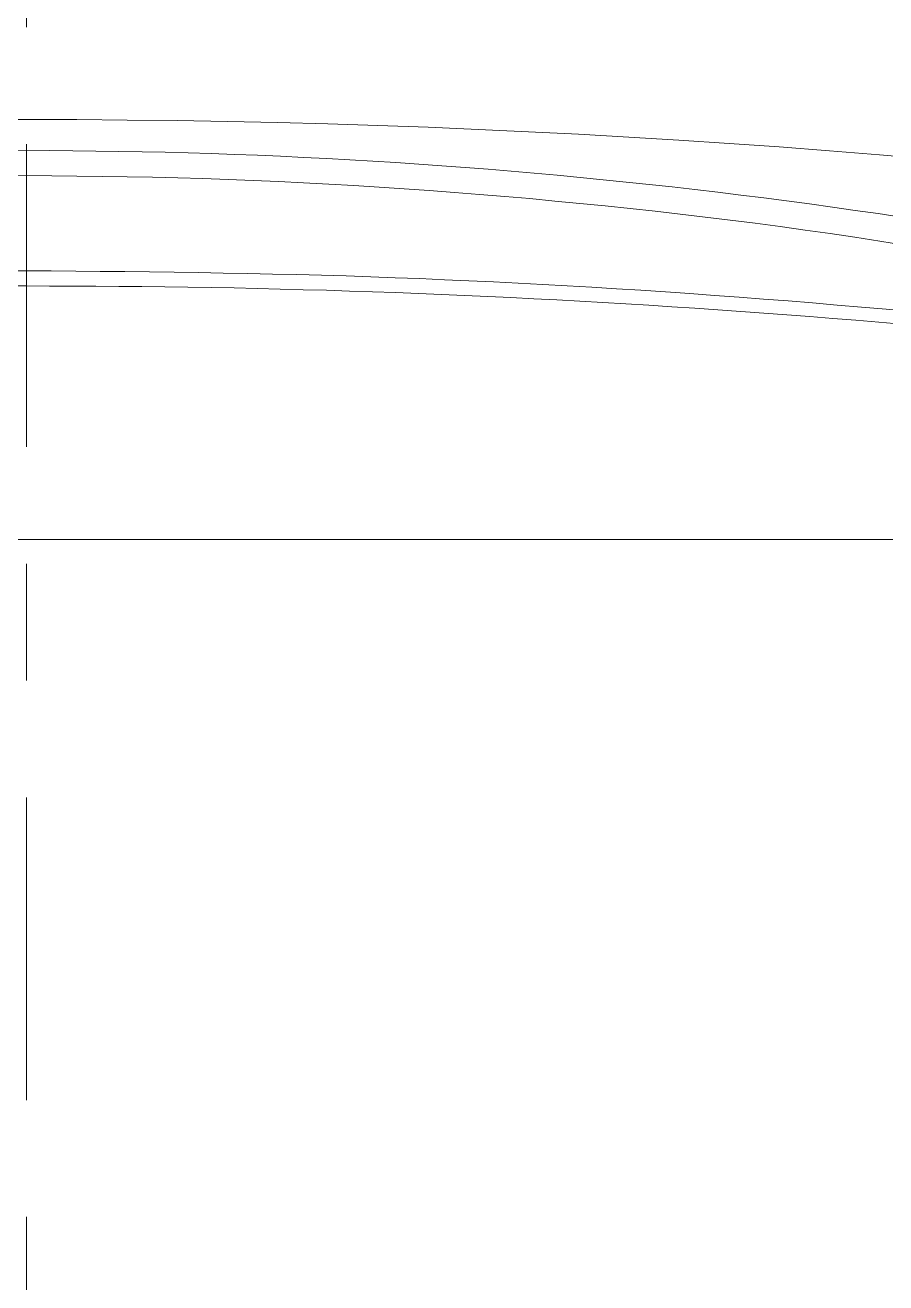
# Model space of a CAD drawing. Header units: inches. Extents: x 0 to 40, y 35.9 to 64.1.
# Drawn here: x 7.827 to 9.187, y 51.388 to 53.376 of the extents above; entities that cross this region are included whole.
import ezdxf

# ---------------------------------------------------------------- set-up
doc = ezdxf.new("R2010")
doc.units = ezdxf.units.IN
doc.header["$MEASUREMENT"] = 0
doc.linetypes.add('AI-Linetype-11', pattern=[1.032687, 0.478297, -0.184797, 0.184797, -0.184797])
doc.layers.add('2', color=7, linetype='Continuous')

# ---------------------------------------------------------------- blocks, each defined once
blk = doc.blocks.new('block 2932')
at = {"layer": '2', "color": 7, "lineweight": 18, "true_color": 0xffffff}
blk.add_lwpolyline([(5.9781, 52.563), (9.68, 52.563)], dxfattribs=at)
blk = doc.blocks.new('block 3022')
at = {"layer": '2', "color": 7, "lineweight": 18, "true_color": 0xffffff}
blk.add_lwpolyline([(9.2562, 53.1643), (9.1769, 53.1711), (9.0977, 53.1774), (9.0184, 53.1834), (8.9391, 53.189), (8.8598, 53.1942), (8.7806, 53.199), (8.7013, 53.2035), (8.622, 53.2075), (8.5428, 53.2112), (8.4635, 53.2145), (8.3842, 53.2173), (8.305, 53.2199), (8.2257, 53.222), (8.1464, 53.2237), (8.0671, 53.2251), (7.9879, 53.226), (7.9086, 53.2266), (7.8293, 53.2268), (7.7501, 53.2266)], dxfattribs=at)
blk = doc.blocks.new('block 3066')
at = {"layer": '2', "color": 7, "lineweight": 18, "true_color": 0xffffff}
blk.add_lwpolyline([(7.829, 52.9878), (7.829, 52.9908), (7.829, 52.9938), (7.829, 52.9968), (7.829, 52.9998), (7.829, 53.0029), (7.829, 53.0059), (7.829, 53.0089), (7.829, 53.0119), (7.829, 53.0149), (7.829, 53.0179), (7.829, 53.0209), (7.829, 53.0239), (7.829, 53.0269), (7.829, 53.0299), (7.829, 53.0329), (7.829, 53.0359), (7.829, 53.039), (7.829, 53.0419), (7.829, 53.045), (7.829, 53.048), (7.829, 53.051), (7.829, 53.054), (7.829, 53.057), (7.829, 53.06), (7.829, 53.063), (7.829, 53.066), (7.829, 53.069), (7.829, 53.072), (7.829, 53.075), (7.829, 53.078), (7.829, 53.081), (7.829, 53.0841), (7.829, 53.0871), (7.829, 53.0901), (7.829, 53.0931), (7.829, 53.0961), (7.829, 53.0991), (7.829, 53.1021), (7.829, 53.1051), (7.829, 53.1081), (7.829, 53.1111), (7.829, 53.1141), (7.829, 53.1171), (7.829, 53.1202), (7.829, 53.1232), (7.829, 53.1262), (7.829, 53.1292), (7.829, 53.1322), (7.829, 53.1352), (7.829, 53.1382)], dxfattribs=at)
blk = doc.blocks.new('block 3090')
at = {"layer": '2', "color": 7, "lineweight": 18, "true_color": 0xffffff}
blk.add_lwpolyline([(7.829, 53.1781), (7.829, 53.1772), (7.829, 53.1764), (7.829, 53.1755), (7.829, 53.1747), (7.829, 53.1738), (7.829, 53.1729), (7.829, 53.1721), (7.829, 53.1712), (7.829, 53.1704), (7.829, 53.1695), (7.829, 53.1686), (7.829, 53.1678), (7.829, 53.1669), (7.829, 53.1661), (7.829, 53.1652), (7.829, 53.1644), (7.829, 53.1635), (7.829, 53.1627), (7.829, 53.1619), (7.829, 53.161), (7.829, 53.1602), (7.829, 53.1593), (7.829, 53.1585), (7.829, 53.1577), (7.829, 53.1569), (7.829, 53.156), (7.829, 53.1552), (7.829, 53.1544), (7.829, 53.1536), (7.829, 53.1528), (7.829, 53.152), (7.829, 53.1512), (7.829, 53.1505), (7.829, 53.1497), (7.829, 53.1489), (7.829, 53.1481), (7.829, 53.1474), (7.829, 53.1466), (7.829, 53.1459), (7.829, 53.1452), (7.829, 53.1444), (7.829, 53.1437), (7.829, 53.143), (7.829, 53.1423), (7.829, 53.1416), (7.829, 53.1409), (7.829, 53.1402), (7.829, 53.1395), (7.829, 53.1389), (7.829, 53.1382)], dxfattribs=at)
blk = doc.blocks.new('block 3131')
at = {"layer": '2', "color": 7, "lineweight": 18, "true_color": 0xffffff}
blk.add_lwpolyline([(7.829, 53.1382), (7.8689, 53.1378), (7.9087, 53.1374), (7.9485, 53.1369), (7.9883, 53.1362), (8.0281, 53.1355), (8.0679, 53.1346), (8.1077, 53.1334), (8.1475, 53.1321), (8.1873, 53.1305), (8.2271, 53.1287), (8.2669, 53.1268), (8.3066, 53.1247), (8.3464, 53.1224), (8.3861, 53.1199), (8.4258, 53.1173), (8.4655, 53.1146), (8.5053, 53.1116), (8.5449, 53.1085), (8.5846, 53.1052), (8.6243, 53.1017), (8.6639, 53.098), (8.7035, 53.0942), (8.7431, 53.0902), (8.7827, 53.086), (8.8223, 53.0817), (8.8618, 53.0772), (8.9014, 53.0725), (8.9409, 53.0677), (8.9804, 53.0627), (9.0198, 53.0575), (9.0592, 53.052), (9.0986, 53.0464), (9.138, 53.0406), (9.1773, 53.0345), (9.2165, 53.0281), (9.2558, 53.0216), (9.295, 53.0149), (9.3341, 53.008), (9.3733, 53.0009), (9.4124, 52.9937), (9.4515, 52.9864), (9.4905, 52.9789), (9.5296, 52.9713), (9.5686, 52.9636), (9.6076, 52.9558), (9.6466, 52.948), (9.6856, 52.9401), (9.7246, 52.9322), (9.7635, 52.9242), (9.8025, 52.9162)], dxfattribs=at)
blk = doc.blocks.new('block 3147')
at = {"layer": '2', "color": 7, "lineweight": 18, "true_color": 0xffffff}
blk.add_lwpolyline([(6.0162, 52.9977), (6.052, 53.0046), (6.0878, 53.0113), (6.1236, 53.0181), (6.1595, 53.0247), (6.1954, 53.0313), (6.2313, 53.0376), (6.2672, 53.0439), (6.3032, 53.0499), (6.3392, 53.0558), (6.3752, 53.0616), (6.4113, 53.0672), (6.4473, 53.0727), (6.4834, 53.0781), (6.5195, 53.0833), (6.5557, 53.0884), (6.5918, 53.0933), (6.628, 53.0982), (6.6642, 53.1028), (6.7003, 53.1074), (6.7366, 53.1118), (6.7728, 53.1161), (6.8091, 53.1202), (6.8454, 53.1242), (6.8816, 53.1281), (6.918, 53.1318), (6.9543, 53.1354), (6.9906, 53.1389), (7.027, 53.1422), (7.0633, 53.1454), (7.0997, 53.1484), (7.1361, 53.1512), (7.1725, 53.1539), (7.2089, 53.1565), (7.2453, 53.1588), (7.2818, 53.161), (7.3182, 53.1631), (7.3547, 53.1649), (7.3911, 53.1666), (7.4276, 53.1681), (7.4641, 53.1695), (7.5006, 53.1707), (7.537, 53.1718), (7.5735, 53.1728), (7.61, 53.1738), (7.6465, 53.1746), (7.683, 53.1754), (7.7195, 53.1761), (7.756, 53.1768), (7.7925, 53.1774), (7.829, 53.1781)], dxfattribs=at)
blk = doc.blocks.new('block 3167')
at = {"layer": '2', "color": 7, "lineweight": 18, "true_color": 0xffffff}
blk.add_open_spline([(7.829, 52.9878), (7.829, 52.9878), (7.829, 52.987), (7.829, 52.987), (7.829, 52.987), (7.829, 52.9861), (7.829, 52.9861), (7.829, 52.9861), (7.829, 52.9853), (7.829, 52.9853), (7.829, 52.9853), (7.829, 52.9845), (7.829, 52.9845), (7.829, 52.9845), (7.829, 52.9836), (7.829, 52.9836), (7.829, 52.9836), (7.829, 52.9828), (7.829, 52.9828), (7.829, 52.9828), (7.829, 52.9821), (7.829, 52.9821), (7.829, 52.9821), (7.829, 52.9813), (7.829, 52.9813), (7.829, 52.9813), (7.829, 52.9805), (7.829, 52.9805), (7.829, 52.9805), (7.829, 52.9798), (7.829, 52.9798), (7.829, 52.9798), (7.829, 52.9791), (7.829, 52.9791), (7.829, 52.9791), (7.829, 52.9783), (7.829, 52.9783), (7.829, 52.9783), (7.829, 52.9776), (7.829, 52.9776), (7.829, 52.9776), (7.829, 52.977), (7.829, 52.977), (7.829, 52.977), (7.829, 52.9763), (7.829, 52.9763), (7.829, 52.9763), (7.829, 52.9756), (7.829, 52.9756), (7.829, 52.9756), (7.829, 52.975), (7.829, 52.975), (7.829, 52.975), (7.829, 52.9744), (7.829, 52.9744), (7.829, 52.9744), (7.829, 52.9738), (7.829, 52.9738), (7.829, 52.9738), (7.829, 52.9731), (7.829, 52.9731), (7.829, 52.9731), (7.829, 52.9726), (7.829, 52.9726), (7.829, 52.9726), (7.829, 52.972), (7.829, 52.972), (7.829, 52.972), (7.829, 52.9715), (7.829, 52.9715), (7.829, 52.9715), (7.829, 52.9709), (7.829, 52.9709), (7.829, 52.9709), (7.829, 52.9704), (7.829, 52.9704), (7.829, 52.9704), (7.829, 52.9699), (7.829, 52.9699), (7.829, 52.9699), (7.829, 52.9694), (7.829, 52.9694), (7.829, 52.9694), (7.829, 52.969), (7.829, 52.969), (7.829, 52.969), (7.829, 52.9685), (7.829, 52.9685), (7.829, 52.9685), (7.829, 52.9681), (7.829, 52.9681), (7.829, 52.9681), (7.829, 52.9677), (7.829, 52.9677), (7.829, 52.9677), (7.829, 52.9673), (7.829, 52.9673), (7.829, 52.9673), (7.829, 52.967), (7.829, 52.967), (7.829, 52.967), (7.829, 52.9666), (7.829, 52.9666), (7.829, 52.9666), (7.829, 52.9663), (7.829, 52.9663), (7.829, 52.9663), (7.829, 52.966), (7.829, 52.966), (7.829, 52.966), (7.829, 52.9657), (7.829, 52.9657), (7.829, 52.9657), (7.829, 52.9654), (7.829, 52.9654), (7.829, 52.9654), (7.829, 52.9652), (7.829, 52.9652), (7.829, 52.9652), (7.829, 52.9649), (7.829, 52.9649), (7.829, 52.9649), (7.829, 52.9647), (7.829, 52.9647), (7.829, 52.9647), (7.829, 52.9645), (7.829, 52.9645), (7.829, 52.9644), (7.829, 52.9642), (7.829, 52.9642), (7.829, 52.9641), (7.829, 52.964), (7.829, 52.964), (7.829, 52.9638), (7.829, 52.9638), (7.829, 52.9638)], degree=3, knots=[0, 0, 0, 0, 1, 1, 1, 2, 2, 2, 3, 3, 3, 4, 4, 4, 5, 5, 5, 6, 6, 6, 7, 7, 7, 8, 8, 8, 9, 9, 9, 10, 10, 10, 11, 11, 11, 12, 12, 12, 13, 13, 13, 14, 14, 14, 15, 15, 15, 16, 16, 16, 17, 17, 17, 18, 18, 18, 19, 19, 19, 20, 20, 20, 21, 21, 21, 22, 22, 22, 23, 23, 23, 24, 24, 24, 25, 25, 25, 26, 26, 26, 27, 27, 27, 28, 28, 28, 29, 29, 29, 30, 30, 30, 31, 31, 31, 32, 32, 32, 33, 33, 33, 34, 34, 34, 35, 35, 35, 36, 36, 36, 37, 37, 37, 38, 38, 38, 39, 39, 39, 40, 40, 40, 41, 41, 41, 42, 42, 42, 43, 43, 43, 44, 44, 44, 45, 45, 45, 45], dxfattribs=at)
blk = doc.blocks.new('block 3227')
at = {"layer": '2', "color": 7, "lineweight": 18, "true_color": 0xffffff}
blk.add_lwpolyline([(9.642, 52.9977), (9.6061, 53.0046), (9.5703, 53.0114), (9.5345, 53.0182), (9.4986, 53.0248), (9.4627, 53.0313), (9.4268, 53.0376), (9.3909, 53.0438), (9.3549, 53.0498), (9.3189, 53.0557), (9.2829, 53.0615), (9.2468, 53.0671), (9.2108, 53.0726), (9.1747, 53.078), (9.1386, 53.0832), (9.1024, 53.0883), (9.0663, 53.0933), (9.0301, 53.0981), (8.9939, 53.1028), (8.9577, 53.1074), (8.9215, 53.1118), (8.8852, 53.1161), (8.849, 53.1202), (8.8127, 53.1242), (8.7764, 53.128), (8.7401, 53.1317), (8.7038, 53.1353), (8.6674, 53.1387), (8.6311, 53.1419), (8.5947, 53.1451), (8.5583, 53.1481), (8.5219, 53.1509), (8.4855, 53.1536), (8.4491, 53.1562), (8.4127, 53.1586), (8.3763, 53.1609), (8.3398, 53.163), (8.3034, 53.1651), (8.2669, 53.1669), (8.2305, 53.1687), (8.194, 53.1703), (8.1575, 53.1717), (8.121, 53.173), (8.0846, 53.1741), (8.0481, 53.175), (8.0116, 53.1758), (7.9751, 53.1764), (7.9386, 53.1769), (7.9021, 53.1774), (7.8656, 53.1777), (7.829, 53.1781)], dxfattribs=at)
blk = doc.blocks.new('block 3248')
at = {"layer": '2', "color": 7, "lineweight": 18, "true_color": 0xffffff}
blk.add_lwpolyline([(7.829, 52.9638), (7.8655, 52.9636), (7.9019, 52.9634), (7.9384, 52.9632), (7.9748, 52.9629), (8.0113, 52.9626), (8.0477, 52.9622), (8.0842, 52.9617), (8.1206, 52.9612), (8.157, 52.9605), (8.1935, 52.9597), (8.2299, 52.9588), (8.2663, 52.9578), (8.3028, 52.9568), (8.3392, 52.9556), (8.3756, 52.9544), (8.412, 52.9531), (8.4485, 52.9517), (8.4849, 52.9502), (8.5213, 52.9486), (8.5577, 52.947), (8.5941, 52.9453), (8.6305, 52.9435), (8.6669, 52.9416), (8.7033, 52.9396), (8.7397, 52.9376), (8.7761, 52.9354), (8.8124, 52.9332), (8.8488, 52.9309), (8.8852, 52.9285), (8.9215, 52.926), (8.9579, 52.9234), (8.9942, 52.9208), (9.0306, 52.918), (9.0669, 52.9152), (9.1032, 52.9123), (9.1396, 52.9094), (9.1759, 52.9063), (9.2122, 52.9032), (9.2485, 52.9), (9.2848, 52.8967), (9.3211, 52.8933), (9.3573, 52.8898), (9.3936, 52.8862), (9.4299, 52.8825), (9.4661, 52.8787), (9.5024, 52.8748), (9.5386, 52.8709), (9.5748, 52.8669), (9.611, 52.8629), (9.6472, 52.8589)], dxfattribs=at)
blk = doc.blocks.new('block 3250')
at = {"layer": '2', "color": 7, "lineweight": 18, "true_color": 0xffffff}
blk.add_lwpolyline([(9.7663, 52.8617), (9.7278, 52.8667), (9.6892, 52.8716), (9.6507, 52.8765), (9.6121, 52.8814), (9.5736, 52.8861), (9.535, 52.8908), (9.4964, 52.8953), (9.4578, 52.8997), (9.4192, 52.9039), (9.3805, 52.908), (9.3419, 52.912), (9.3032, 52.9159), (9.2646, 52.9197), (9.2259, 52.9233), (9.1872, 52.9268), (9.1485, 52.9303), (9.1098, 52.9336), (9.071, 52.9369), (9.0323, 52.94), (8.9936, 52.943), (8.9548, 52.946), (8.9161, 52.9488), (8.8773, 52.9516), (8.8386, 52.9542), (8.7998, 52.9568), (8.761, 52.9592), (8.7222, 52.9616), (8.6834, 52.9639), (8.6446, 52.966), (8.6058, 52.9681), (8.567, 52.9701), (8.5282, 52.9719), (8.4894, 52.9736), (8.4506, 52.9753), (8.4117, 52.9768), (8.3729, 52.9782), (8.3341, 52.9795), (8.2952, 52.9806), (8.2564, 52.9816), (8.2176, 52.9826), (8.1787, 52.9834), (8.1399, 52.9841), (8.101, 52.9848), (8.0622, 52.9853), (8.0233, 52.9858), (7.9845, 52.9863), (7.9456, 52.9867), (7.9068, 52.9871), (7.8679, 52.9875), (7.829, 52.9878)], dxfattribs=at)
blk = doc.blocks.new('block 3276')
at = {"layer": '2', "color": 7, "lineweight": 18, "true_color": 0xffffff}
blk.add_lwpolyline([(5.8918, 52.8617), (5.9304, 52.8667), (5.9689, 52.8717), (6.0074, 52.8766), (6.046, 52.8814), (6.0845, 52.8862), (6.1231, 52.8908), (6.1617, 52.8952), (6.2003, 52.8996), (6.239, 52.9038), (6.2776, 52.9079), (6.3163, 52.9119), (6.3549, 52.9158), (6.3936, 52.9195), (6.4323, 52.9232), (6.471, 52.9268), (6.5096, 52.9302), (6.5484, 52.9336), (6.5871, 52.9369), (6.6258, 52.94), (6.6645, 52.9431), (6.7033, 52.946), (6.742, 52.9488), (6.7808, 52.9516), (6.8196, 52.9542), (6.8583, 52.9567), (6.8971, 52.9592), (6.9359, 52.9615), (6.9747, 52.9637), (7.0135, 52.9658), (7.0523, 52.9679), (7.0911, 52.9698), (7.1299, 52.9717), (7.1687, 52.9734), (7.2076, 52.975), (7.2464, 52.9766), (7.2852, 52.978), (7.324, 52.9794), (7.3629, 52.9807), (7.4017, 52.9818), (7.4405, 52.9829), (7.4794, 52.9838), (7.5182, 52.9847), (7.5571, 52.9854), (7.5959, 52.986), (7.6348, 52.9865), (7.6736, 52.9868), (7.7125, 52.9872), (7.7513, 52.9874), (7.7902, 52.9876), (7.829, 52.9878)], dxfattribs=at)
blk = doc.blocks.new('block 3278')
at = {"layer": '2', "color": 7, "lineweight": 18, "true_color": 0xffffff}
blk.add_lwpolyline([(7.829, 52.9638), (7.7926, 52.9637), (7.7562, 52.9635), (7.7197, 52.9633), (7.6833, 52.9631), (7.6468, 52.9627), (7.6104, 52.9623), (7.574, 52.9618), (7.5375, 52.9612), (7.5011, 52.9605), (7.4646, 52.9597), (7.4282, 52.9588), (7.3918, 52.9578), (7.3553, 52.9567), (7.3189, 52.9556), (7.2825, 52.9544), (7.2461, 52.953), (7.2097, 52.9517), (7.1732, 52.9502), (7.1368, 52.9486), (7.1004, 52.947), (7.064, 52.9453), (7.0276, 52.9435), (6.9912, 52.9416), (6.9548, 52.9396), (6.9184, 52.9376), (6.8821, 52.9354), (6.8457, 52.9332), (6.8093, 52.9309), (6.7729, 52.9285), (6.7366, 52.926), (6.7002, 52.9234), (6.6639, 52.9208), (6.6275, 52.918), (6.5912, 52.9152), (6.5549, 52.9123), (6.5185, 52.9094), (6.4822, 52.9063), (6.4459, 52.9032), (6.4096, 52.9), (6.3733, 52.8967), (6.337, 52.8933), (6.3008, 52.8898), (6.2645, 52.8862), (6.2282, 52.8825), (6.192, 52.8787), (6.1557, 52.8748), (6.1195, 52.8709), (6.0833, 52.8669), (6.0471, 52.8629), (6.0108, 52.8589)], dxfattribs=at)
blk = doc.blocks.new('block 3294')
at = {"layer": '2', "color": 7, "lineweight": 18, "true_color": 0xffffff}
blk.add_lwpolyline([(7.829, 53.1382), (7.7892, 53.1378), (7.7494, 53.1374), (7.7096, 53.1369), (7.6698, 53.1363), (7.63, 53.1356), (7.5902, 53.1346), (7.5504, 53.1334), (7.5106, 53.132), (7.4708, 53.1305), (7.431, 53.1287), (7.3912, 53.1267), (7.3515, 53.1246), (7.3117, 53.1224), (7.272, 53.12), (7.2323, 53.1174), (7.1925, 53.1146), (7.1528, 53.1116), (7.1131, 53.1085), (7.0735, 53.1052), (7.0338, 53.1017), (6.9942, 53.098), (6.9545, 53.0942), (6.9149, 53.0902), (6.8753, 53.086), (6.8358, 53.0816), (6.7962, 53.0771), (6.7567, 53.0724), (6.7172, 53.0675), (6.6777, 53.0624), (6.6383, 53.0571), (6.5989, 53.0517), (6.5595, 53.0461), (6.5201, 53.0404), (6.4807, 53.0344), (6.4414, 53.0284), (6.4021, 53.0221), (6.3628, 53.0157), (6.3236, 53.0091), (6.2844, 53.0023), (6.2452, 52.9953), (6.2061, 52.9882), (6.167, 52.9808), (6.128, 52.9733), (6.089, 52.9655), (6.05, 52.9576), (6.0111, 52.9495), (5.9722, 52.9413), (5.9333, 52.933), (5.8945, 52.9246), (5.8556, 52.9162)], dxfattribs=at)
blk = doc.blocks.new('block 3296')
at = {"layer": '2', "color": 1, "linetype": 'AI-Linetype-11', "lineweight": 18, "true_color": 0xff0000}
blk.add_lwpolyline([(7.829, 42.3826), (7.829, 53.4561)], dxfattribs=at)

msp = doc.modelspace()

# ---------------------------------------------------------------- block references
at = {"layer": '2'}
for name in ['block 3296', 'block 3022', 'block 3147', 'block 3090', 'block 3227', 'block 3294', 'block 3066', 'block 3131', 'block 3276', 'block 3167', 'block 3250', 'block 3278', 'block 3248', 'block 2932']:
    msp.add_blockref(name, (0, 0), dxfattribs=at)

doc.saveas('drawing.dxf')
